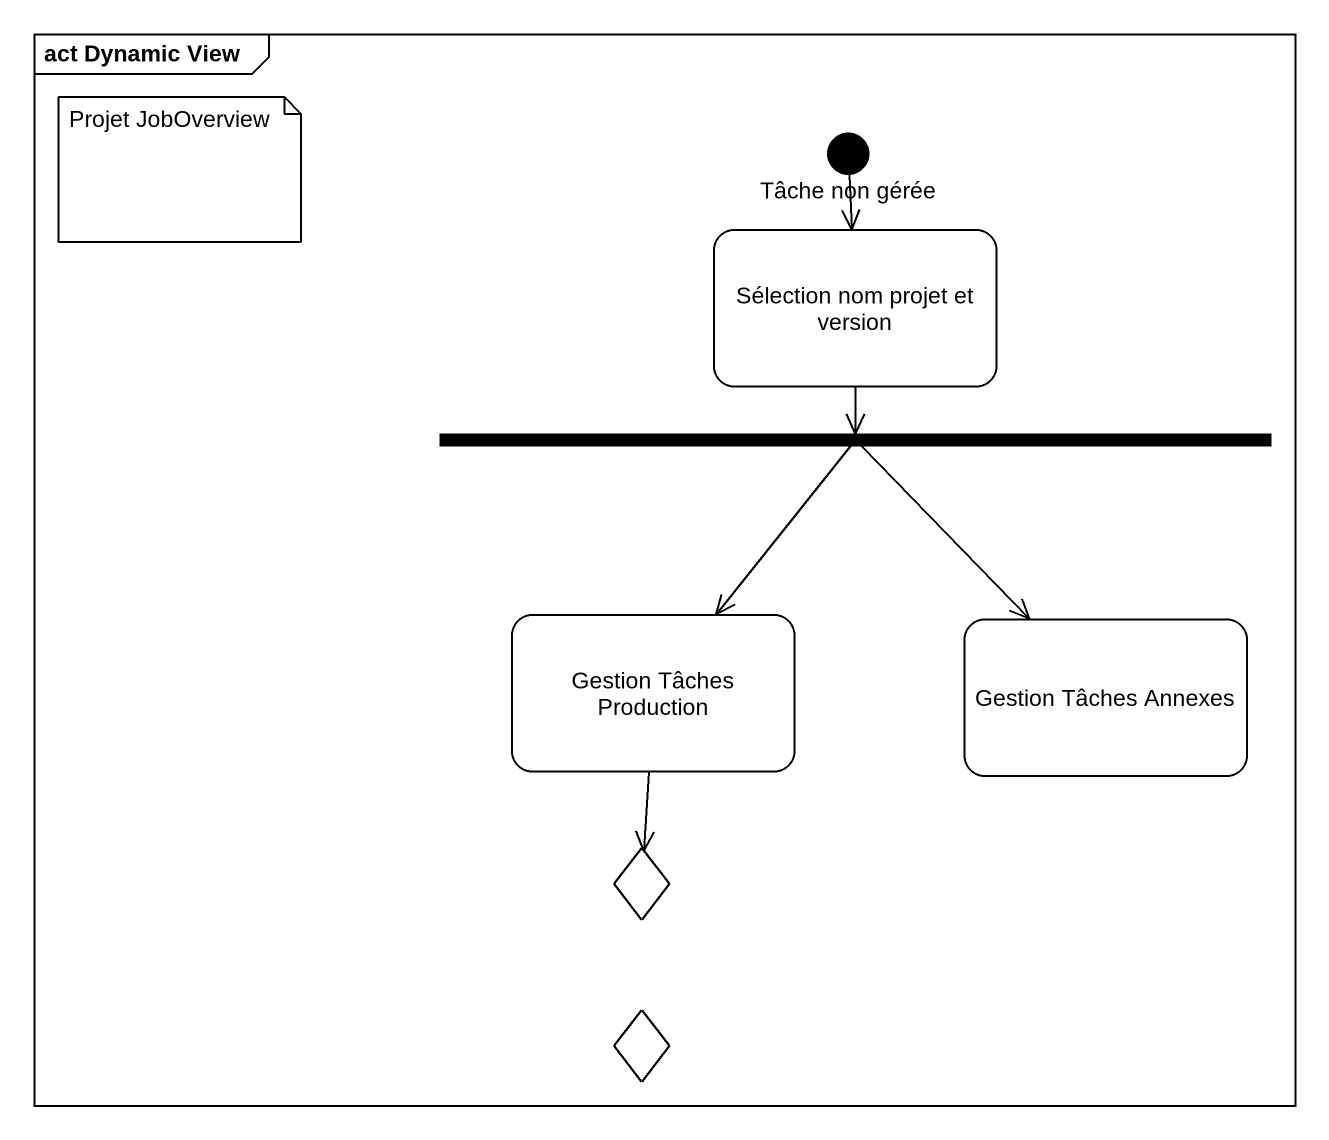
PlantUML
@startuml
mainframe act Dynamic View
hide empty description
state "Tâche non gérée" as Tâche_non_gérée <<start>>
state "Sélection nom projet et version" as Sélection_nom_projet_et
state fork1 <<fork>>
state "Gestion Tâches Production" as Gestion_Tâches_Production
state "Gestion Tâches Annexes" as Gestion_Tâches_Annexes
state choice1 <<choice>>
state choice2 <<choice>>
Tâche_non_gérée --> Sélection_nom_projet_et
Sélection_nom_projet_et --> fork1
fork1 --> Gestion_Tâches_Production
fork1 --> Gestion_Tâches_Annexes
Gestion_Tâches_Production --> choice1
note as N1
  Projet JobOverview
end note
@enduml
